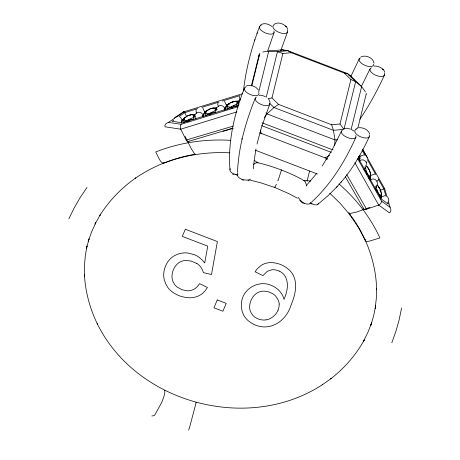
<?xml version="1.0" encoding="UTF-8"?>
<svg xmlns="http://www.w3.org/2000/svg" width="460" height="460" viewBox="0 0 460 460"><rect width="100%" height="100%" fill="white"/><g stroke="black" fill="none" stroke-linecap="round" stroke-linejoin="round"><path stroke-width="0.69" d="M359.421 160.638L359.881 158.838L359.892 155.296L358.524 158.895M370.208 179.797C371.766 174.616 369.69 168.711 365.683 165.197M327.175 159.407L327.163 158.648L259.71 132.796M334.69 145.895L334.96 139.932L333.431 130.318L331.631 124.752L278.547 104.409L271.969 97.911L268.065 98.831M237.504 172.201C238.533 146.665 245.789 121.837 255.242 98.239M253.397 168.803L254.144 160.718L255.984 148.954M366.597 164.582C366.999 160.753 362.434 158.142 359.415 161.029M366.367 173.822L366.562 171.821L365.522 168.026L364.722 166.945M377.223 192.314L377.349 190.98L376.309 187.185L375.509 186.105M388.717 201.204L388.66 199.036L387.567 196.834M377.269 184.719C378.453 180.705 373.641 176.864 370.208 180.188M243.438 90.982C245.916 68.96 251.603 47.392 259.52 26.714M274.792 187.001L274.787 187.49L288.564 193.493L297.511 198.237M401.591 307.987L399.073 320.125L395.876 331.349L391.845 342.706M194.873 114.954L194.977 114.482C189.52 114.143 184.006 116.886 181.447 121.814M216.585 108.249L216.689 107.784C211.381 107.456 206.063 110.02 203.36 114.684M238.303 101.545L238.401 101.079C233.093 100.751 227.775 103.322 225.072 107.979L225.308 108.514M196.219 109.67L196.04 111.199L196.771 113.332M217.931 102.965L217.752 104.495L218.483 106.628M239.602 96.445L239.384 97.393L240.287 100.044M256.99 144.089L261.424 127.57L269.79 104.092M195.414 115.845L191.389 114.661L187.479 115.862L184.38 118.07L183.597 122.578C187.111 119.939 191.366 118.536 195.23 116.616M188.79 121.48L190.256 119.266L193.758 119.445L193.355 117.064L193.827 115.149L194.977 114.482M217.126 109.146L213.101 107.956L209.191 109.164L206.091 111.366L205.309 115.88C208.823 113.235 213.078 111.837 216.942 109.911M210.87 114.224L211.968 112.562L215.47 112.74L215.067 110.36L215.539 108.451L216.689 107.784M238.309 102.212L234.813 101.252L230.903 102.459L227.803 104.662L227.021 109.175C230.535 106.53 234.79 105.133 238.654 103.212M232.219 108.077L233.68 105.863L237.182 106.041L236.779 103.661L237.251 101.746L238.401 101.079M251.396 85.744L259.204 54.435M251.815 85.916L259.86 53.17M258.756 91.787L268.767 51.031L282.733 49.812L287.937 50.726L347.392 73.514L350.698 75.865L361.646 86.629L364.924 91.178M266.236 97.307L277.443 51.693L287.937 50.726L291.243 52.727L344.327 73.071L347.392 73.514L355.643 81.662L361.646 86.629L351.124 129.461M271.969 97.911L282.883 53.498L291.243 52.727M307.067 181.257L309.597 170.97M343.683 129.018L339.992 123.981L350.905 79.568L344.327 73.071M343.925 129.358L355.643 81.662L350.905 79.568M357.851 128.081L366.24 93.943M369.012 178.618L370.685 174.455L369.639 170.66L367.695 167.21L365.987 166.117L365.522 168.026L363.964 169.654M380.098 197.213L381.472 193.614C380.776 190.388 379.511 187.082 376.976 184.862M196.035 402.787L196.196 402.304L189.704 426.978A56.528 0.742 -74.8 0 1 189.393 428.087L188.606 430.077M181.338 123.176L182.102 120.756L184.144 119.025M203.05 116.472L203.814 114.051L205.856 112.32M224.762 109.773L225.526 107.347L227.332 106.576L229.77 107.071L231.334 108.238M267.691 50.974L274.056 32.608M280.801 50.531L287.483 32.045M254.731 40.198L254.943 39.577M257.036 33.534L257.261 32.884M244.415 88.216C234.151 114.08 227.775 141.985 229.977 169.93M359.427 160.028L359.875 158.844L359.662 156.25M369.995 179.78L370.668 178.003L370.214 176.364L368.506 175.266L366.562 171.821L364.481 170.091M380.782 198.939L381.455 197.162L381.472 193.614L381.018 192.82M278.041 310.195L279.065 306.716L279.197 304.02M278.53 179.141L281.336 170.413A6.342 0.414 -69 0 0 281.152 170.102M278.369 179.544L278.15 180.084M278.058 180.303L277.869 180.768M366.062 94.064L366.269 93.575M276.42 184.201L274.798 187.49L260.51 182.741L250.602 180.257M202.526 116.656L203.119 115.638M224.238 109.951L224.831 108.934M184.351 118.686L184.816 117.622L182.102 120.848M206.063 111.981L206.528 110.917L204.269 113.608M227.775 105.277L228.24 104.219L229.586 104.017M359.26 58.8L350.79 76.624M341.423 131.169L332.321 149.431M384.485 74.997C377.487 90.327 369.386 105.173 359.956 119.151M369.989 68.994L361.18 86.808M355.908 137.201C345.218 161.115 331.223 183.965 311.863 201.854M369.236 136.821C361.715 153.03 352.751 168.734 340.992 182.269M68.793 218.885L74.14 208.035L79.994 197.829L87.003 187.41M331.66 150.621L322.213 165.922M306.308 186.07L307.061 184.88M224.693 108.623L224.474 109.417M164.088 162.541C161.011 165.439 157.711 154.882 155.675 152.001A164.904 146.142 13.8 0 1 230.868 140.352M203.814 114.051L202.509 116.179L203.814 114.045L205.62 113.275L208.058 113.769L209.616 114.942M224.221 109.48L225.526 107.347M378.321 179.969L376.964 181.378M264.258 117.553L266.995 113.879L273.982 107.531L278.547 104.409M316.802 173.334L307.406 184.247M366.666 174.622L367.534 173.541M228.24 104.219L225.072 107.979L225.63 107.548M174.294 118.272L176.082 116.828M195.253 114.218C197.788 110.601 203.107 112.085 203.355 116.742M216.965 107.519C219.5 103.897 224.819 105.38 225.066 110.043M317.676 204.464L328.135 195.626L337.168 186.564M336.519 187.289L341.625 181.562M375.141 188.405L376.309 187.185L376.774 185.276L378.482 186.369M326.025 159.66L327.163 158.648M260.446 25.162C263.741 22.201 268.87 24.081 271.946 26.462M273.901 24.529C277.535 21.401 283.262 23.604 286.218 26.674L285.585 26.036L287.069 27.761L287.69 29.354M225.532 107.341L227.568 105.622M239.309 100.096L240.603 99.216M232.513 102.505L233.571 101.626L232.858 101.855M355.833 129.082L357.638 127.966M369.984 178.549L370.668 177.997M253.23 164.502L256.208 162.777M322.109 384.928L331.487 378.287L330.763 378.804C344.385 368.23 355.936 355.016 364.274 339.905L363.509 341.257L367.983 332.183L371.645 322.782L370.852 325.329L373.606 315.968L375.659 305.814L375.193 308.413L376.32 298.35L376.573 288.276L376.631 289.765C376.153 265.633 368.31 241.914 355.137 221.755M174.806 117.72L183.942 111.533M236.929 111.849L180.768 129.179L165.008 126.799C164.237 124.631 166.623 122.918 168.452 122.389L174.386 118.387M176.347 117.053L184.195 111.734L242.512 93.731M173.828 120.089L172.086 121.267L182.333 122.814L238.251 105.553M179.043 116.552L184.839 112.62L197.794 108.623M182.131 120.192L184.448 118.623M366.177 162.219L366.971 161.69M322.799 384.439C248.636 433.274 136.379 403.598 97.175 323.575L97.566 324.352C89.965 308.827 85.341 291.853 84.433 274.568L84.508 276.109L84.456 265.972L85.278 255.909L86.957 245.979L86.486 248.613L89.016 238.878L88.222 241.408L91.597 231.909L95.789 222.715L95.053 224.031L100.613 214.13L99.895 215.424C109.141 200.623 121.498 187.898 135.786 177.916L135.159 178.353C153.025 166.089 173.598 157.906 194.942 154.261M324.961 158.016L329.59 155.342M361.002 56.879C365.786 54.579 373.25 57.753 374.037 63.227M246.014 86.146L248.164 85.353L250.763 85.364M182.102 120.756L183.908 119.979L186.346 120.474L187.904 121.647M359.266 156.607L364.027 154.83M370.691 175.501L374.814 173.989M379.885 190.538L383.841 188.893L385.974 196.184M380.868 197.156L384.985 195.644M384.33 188.611L384.612 188.502L386.992 196.748M163.26 163.415C184.328 155.077 207.23 151.61 229.833 152.841M182.304 120.744L182.93 120.52M388.366 201.44L390.086 207.305C391.092 208.932 391.46 211.836 389.384 212.802L378.666 205.033L366.603 209.214L346.656 174.541M189.434 115.264L190.147 115.029M211.146 108.56L215.24 108.272M168.452 122.389L181.113 124.28L238.056 106.703M201.888 107.358L218.931 102.097M222.341 101.045L240.074 95.571M204.499 111.573L207.908 110.521M226.32 104.84L229.045 104M237.228 101.47L239.275 100.838M249.487 180.435L247.957 180.82M189.02 141.237L231.443 128.559M223.071 131.33L233.318 128.282M233.249 126.086L186.15 140.047L180.768 129.179M280.502 50.364L282.733 49.812L284.734 50.583M344.183 128.599L346.57 128.248L350.416 129.082M151.857 415.995L154.278 415.587L154.83 414.839A56.528 6.572 -63.3 0 0 155.417 413.839L161.517 402.834A5.175 0.604 -63.3 0 0 162.006 401.77C163.219 398.314 165.312 393.605 164.801 390.402A5.175 0.604 -63.3 0 0 164.502 390.701M262.763 52.026L268.767 51.031L277.443 51.693L282.883 53.498M302.904 180.205L304.141 180.533M331.631 124.752L339.992 123.981M343.229 129.421L333.431 130.318L273.982 107.531L269.612 103.218M373.963 66.096C377.355 65.786 380.949 67.148 383.272 69.644L382.662 69.023L384.14 70.736L384.773 72.346M259.216 95.277L261.619 95.318L265.472 96.594M358.869 127.69C363.107 127.414 368.322 129.559 369.633 133.912M337.721 139.771L334.96 139.932L266.995 113.879L265.983 112.941M378.16 194.373L379.293 194.425L381.001 195.523L381.455 197.162L381.236 194.568M237.555 175.174L236.428 175.041M237.015 102.701L238.746 102.827M215.303 109.405L217.034 109.526M193.591 116.11L195.316 116.23M304.727 203.613L304.244 203.544M303.899 180.262L310.816 181.085M258.129 163.07L257.267 162.564A9.47 3.582 -62.3 0 0 256.191 162.828M257.468 162.593C273.119 166.353 288.316 172.04 302.507 179.642M243.518 180.274L242.857 180.073M311.995 204.131L311.627 204.01M252.063 85.658L255.771 87.296L258.451 89.953M235.273 174.742L234.87 174.581M348.703 75.101L350.698 75.865L351.354 77.521M262.079 122.785L333.138 150.023M261.642 125.66L331.361 152.381M255.363 150.224L317.457 174.024M303.341 203.257L303.013 203.107M242.27 179.837L241.92 179.659M311.15 203.803L310.638 203.527M302.881 203.044L302.191 202.653M232.57 174.087L233.651 174.65M351.676 129.628L353.843 131.019M179.894 116.903L181.016 118.013L182.344 121.066M196.903 263.505L191.067 261.038L185.639 260.44A13.029 11.546 13.8 0 0 182.097 261.119A13.788 12.219 13.8 0 0 178.911 262.677C174.098 266.093 171.488 272.354 172.069 278.185A15.646 13.863 13.8 0 0 173.052 281.721L174.489 284.28A13.668 12.109 13.8 0 0 176.985 286.942L181.798 289.668L186.886 290.812A12.512 11.092 13.8 0 0 191.095 290.392C194.741 289.478 197.65 286.758 199.617 283.647L207.437 287.477L205.235 290.731L202.578 293.382A20.217 17.917 13.8 0 1 197.731 296.24A21.229 18.814 13.8 0 1 195.885 296.89A20.349 18.038 13.8 0 1 189.986 297.81L185.828 297.522L181.493 296.516A31.964 28.33 13.8 0 1 177.916 295.188L174.236 293.29L171.097 291.013A21.005 18.619 13.8 0 1 167.756 287.379L165.882 284.211L164.335 279.916A25.524 22.62 13.8 0 1 163.708 273.976C164.03 268.048 166.612 262.16 171.034 258.152A21.574 19.119 13.8 0 1 175.317 255.26L176.283 254.811A23.747 21.045 13.8 0 1 179.325 253.713L182.413 253.069A19.826 17.572 13.8 0 1 187.617 252.988L193.965 254.541A20.694 18.342 13.8 0 1 199.197 257.376L202.429 260.216L204.717 262.982L207.748 246.146L182.309 236.4L185.322 229.264L217.402 241.558L211.496 274.522L203.326 272.636A15.893 14.087 13.8 0 0 200.192 266.351A13.645 12.092 13.8 0 0 196.903 263.505M358.288 156.475L359.427 157.205L359.875 158.844M310.333 203.337L309.925 203.061M254.334 160.425L257.312 162.403M302.059 202.561L299.742 200.387M390.086 207.305L381.507 201.089L357.627 158.677M375.791 189.681C377.913 191.233 379.368 193.821 379.598 196.437M329.751 193.24L340.055 203.199L350.025 215.004L349.824 214.739L358.346 227.343L365.585 240.965L366.827 241.425L369.196 241.178L379.902 237.941A164.904 146.142 13.8 0 0 338.98 183.971M367.954 168.153L368.667 168.935M379.454 188.094L378.747 187.312L380.426 189.819L380.897 192.222M194.465 153.64L191.314 148.764L185.437 137.143A3.49 0.972 70.2 0 1 185.127 136.436M348.726 212.715L349.428 213.244A6.227 2.306 -26.5 0 0 350.388 213.4L356.5 212.077L369.23 207.592A3.49 1.294 -26.5 0 0 369.955 207.282M365.217 91.592L365.516 92.006M349.221 213.394L354.769 221.145M224.52 101.361L226.918 106.386M202.808 108.06L205.206 113.091M268.692 99.026L270.106 102.333M305.014 181.481L306.797 185.598M345.414 176.893L363.25 208.012M362.584 149.103L367.442 157.728M362.819 149.874L384.594 188.542M362.135 150.345L364.935 155.319M367.385 159.672L375.785 174.593M378.241 178.946L383.841 188.893M358.231 158.05L381.334 199.088L388.303 204.136L387.717 202.153M354.844 162.719L378.666 205.033M238.435 103.695L238.964 104.92M195.103 117.214L195.902 119.048M184.839 112.62L186.495 116.414M365.349 240.632L365.119 239.591M184.04 112.016L183.942 111.659M260.521 130.082L261.188 133.975M368.506 175.266L368.909 177.951M258.928 55.091L259.089 56.241M370.449 175.409L370.668 177.997M231.725 106.467L231.823 108.088M210.013 113.166L210.076 114.252M188.301 119.87L188.364 120.951M273.947 31.073A7.849 3.599 22.9 0 1 265.098 32.85A7.849 3.599 22.9 0 1 261.148 25.38M287.253 30.118A7.849 3.599 22.9 0 1 279.444 32.585A7.849 3.599 22.9 0 1 273.867 25.058M269.801 102.965A7.849 3.599 22.9 0 1 260.866 104.374A7.849 3.599 22.9 0 1 256.415 97.054M250.74 179.13A7.958 4.755 7.5 0 1 240.942 178.911A7.958 4.755 7.5 0 1 237.751 173.017M258.767 92.495A7.849 3.599 22.9 0 1 250.2 94.507A7.849 3.599 22.9 0 1 245.876 86.986M237.952 174.581A7.889 4.566 1.5 0 1 230.207 168.716M369.184 134.751A7.849 3.599 22.9 0 1 360.778 136.896A7.849 3.599 22.9 0 1 356.247 129.346M318.642 203.142A7.889 4.249 45.1 0 1 310.661 202.705M355.781 135.487A7.849 3.599 22.9 0 1 347.513 137.603A7.849 3.599 22.9 0 1 342.481 130.117M311.086 202.342A7.958 4.519 39.6 0 1 305.135 203.55A7.958 4.519 39.6 0 1 298.391 197.397M373.744 64.245A7.849 3.599 22.9 0 1 364.211 65.01A7.849 3.599 22.9 0 1 360.496 57.851M384.341 73.272A7.849 3.599 22.9 0 1 375.774 75.279A7.849 3.599 22.9 0 1 371.45 67.764M278.053 310.201A20.257 17.951 13.8 0 1 273.2 316.618L270.21 318.561A13.708 12.15 13.8 0 1 265.983 319.867M279.197 304.02A13.926 12.339 13.8 0 0 278.26 300.138L276.109 296.654A13.518 11.983 13.8 0 0 273.062 293.957L270.526 292.606A17.624 15.617 13.8 0 0 268.364 291.824L264.805 291.174A12.552 11.126 13.8 0 0 260.734 291.519L260.078 291.697A13.794 12.225 13.8 0 0 258.146 292.433A13.42 11.891 13.8 0 0 256.37 293.451C251.614 296.947 248.981 303.278 249.78 309.12A14.174 12.558 13.8 0 0 250.556 311.748L252.643 315.152A12.121 10.747 13.8 0 0 255.099 317.342L257.531 318.676A14.099 12.495 13.8 0 0 265.989 319.89M279.203 271.072A13.259 11.753 13.8 0 1 284.562 275.333C289.403 282.595 287.264 291.939 284.027 299.379C282.952 294.9 280.163 290.95 276.443 288.27A20.815 18.446 13.8 0 0 272.182 285.798C259.584 279.346 242.868 288.253 241.54 302.427A27.031 23.954 13.8 0 0 241.356 306.722L242.029 310.983L243.535 314.858A20.148 17.854 13.8 0 0 245.881 318.332A20.763 18.406 13.8 0 0 248.975 321.31C265.311 333.908 285.298 323.88 290.967 305.285C295.441 294.854 298.793 281.112 290.743 271.498C285.798 265.914 278.317 262.712 270.894 262.585A18.095 16.037 13.8 0 0 265.707 263.344A18.032 15.985 13.8 0 0 261.079 265.443L257.243 268.812L255.116 271.762L262.936 275.592L267.248 271.348L271.607 269.836A11.339 10.051 13.8 0 1 275.195 269.865L277.627 270.457A14.703 13.029 13.8 0 1 279.197 271.084M304.135 180.544A9.47 4.681 -76.2 0 1 304.997 181.522M381.432 201.123A3.628 2.363 -38.1 0 1 378.678 205.097M366.597 209.179A3.427 2.334 -39.4 0 1 363.21 208.035M195.109 154.094A6.227 1.731 70.2 0 1 194.804 153.927M180.728 129.225A3.628 2.035 82.8 0 1 181.142 124.355M189.037 141.277A3.427 2.035 84.3 0 1 186.173 140.024M202.837 116.46A10.459 4.013 -23.6 0 1 203.153 115.954M202.664 116.058A10.459 4.013 -23.6 0 1 202.981 115.558M224.549 109.756A10.459 4.013 -23.6 0 1 225.279 108.721M224.146 109.831A10.459 4.013 -23.6 0 1 225.613 107.772M202.544 116.345A3.921 1.506 -23.6 0 1 203.648 115.96M224.256 109.647A3.921 1.506 -23.6 0 1 224.998 109.371M242.311 139.173A12.213 9.649 -23.8 0 1 241.73 138.696M217.269 299.943L213.952 307.792L222.887 311.219L226.199 303.37L217.269 299.943"/></g></svg>
